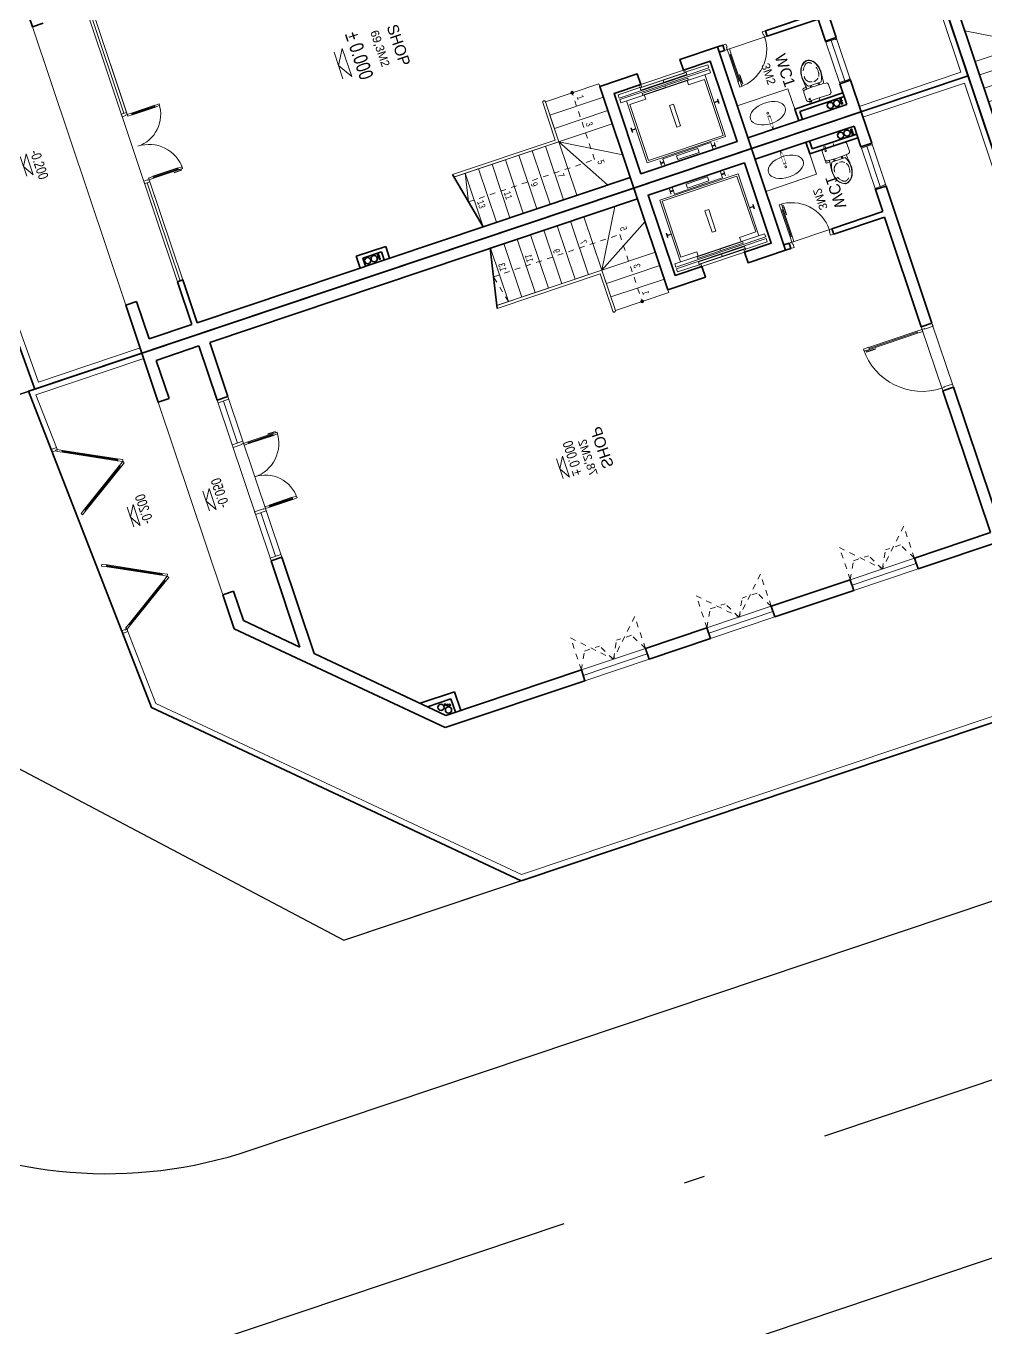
# Model space of a CAD drawing. Header units: metres. Extents: x 551291 to 569219, y 2064429 to 2066248.
# Drawn here: x 552706.33 to 552723.35, y 2065612.42 to 2065635.49 of the extents above; entities that cross this region are included whole.
import ezdxf

# ---------------------------------------------------------------- set-up
doc = ezdxf.new("R2010")
doc.units = ezdxf.units.M
for name, pattern in [('$AUDIT_BAD_LTYPE2', [0]), ('ACAD_ISO10W100', [18.5, 12, -3, 0.5, -3]), ('CENTER', [2, 1.25, -0.25, 0.25, -0.25]), ('DASHDOT2', [0.5, 0.25, -0.125, 0, -0.125]), ('HIDDEN', [0.375, 0.25, -0.125]), ('HIDDEN2', [0.1875, 0.125, -0.0625]), ('xref-thap C (mb tang 32-2)$0$HIDDEN', [0.375, 0.25, -0.125])]:
    doc.linetypes.add(name, pattern=pattern)
doc.layers.get('0').update_dxf_attribs({"linetype": 'CONTINUOUS'})
doc.layers.get('DEFPOINTS').update_dxf_attribs({"linetype": 'CONTINUOUS'})
for name, color, linetype in [('-AREA', 2, 'CONTINUOUS'), ('1-NETMANH', 8, 'CONTINUOUS'), ('APOLIC', 7, 'CONTINUOUS'), ('ChiaLo', 128, 'CENTER'), ('datOlienke', 42, 'CONTINUOUS'), ('LogDg', 7, 'CONTINUOUS'), ('LoLK', 6, 'CONTINUOUS'), ('TEXT25', 2, 'CONTINUOUS'), ('TimDg', 222, 'CONTINUOUS'), ('ViaHeS', 32, 'CONTINUOUS')]:
    doc.layers.add(name, color=color, linetype=linetype)
for name, color, linetype, lineweight in [('-CONCRETE', 1, 'CONTINUOUS', 35), ('-DIM', 9, 'CONTINUOUS', 13), ('-DOOR', 137, 'CONTINUOUS', 9), ('-FURNITURE', 46, 'CONTINUOUS', 9), ('-HATCH', 8, 'CONTINUOUS', 5), ('-HIDE', 3, 'HIDDEN', 13), ('-KH', 143, 'CONTINUOUS', 13), ('-LINE1', 7, 'CONTINUOUS', 18), ('-LINE2', 252, 'CONTINUOUS', 9), ('-TEXT', 7, 'CONTINUOUS', 15), ('-WALL', 4, 'CONTINUOUS', 35), ('text', 7, 'CONTINUOUS', 25)]:
    doc.layers.add(name, color=color, linetype=linetype, lineweight=lineweight)
doc.styles.add('1', font='arial.ttf')
doc.styles.add('SVN_AVO_thuong', font='')
doc.styles.add('T1', font='', dxfattribs={"height": 200})
doc.styles.add('vnavanth', font='', dxfattribs={"width": 0.8})
doc.styles.get('SVN_AVO_thuong').set_extended_font_data('SVN-Avo')
doc.styles.get('T1').set_extended_font_data('VNgeometric Light')
doc.styles.get('vnavanth').set_extended_font_data('.VnAvantH')

# ---------------------------------------------------------------- blocks, each defined once
blk = doc.blocks.new('X-5M-DH-2-CORE$0$A$C75E80C28')
at = {"layer": '-LINE2', "linetype": 'Continuous', "ltscale": 2}
for p, q in [((-731, -149), (731, -149)), ((-731, -1305), (-731, -149)), ((-700, -179), (700, -179)), ((-700, -1225), (-700, -179)), ((-557, -112), (-560, -112)), ((-510, -22), (-510, -51)), ((-507, -22), (-510, -22)), ((-510, -109), (-510, -79)), ((-507, -22), (-507, -51)), ((-507, -109), (-507, -79)), ((-456, -57), (-501, -57)), ((-456, -60), (-501, -60)), ((-456, -70), (-501, -70)), ((-456, -73), (-501, -73)), ((-453, -63), (-453, -67)), ((-450, -63), (-450, -67)), ((450, -63), (450, -67)), ((453, -63), (453, -67)), ((456, -57), (501, -57)), ((456, -60), (501, -60)), ((456, -70), (501, -70)), ((456, -73), (501, -73)), ((457, -112), (460, -112)), ((507, -22), (510, -22)), ((507, -22), (507, -51)), ((507, -109), (507, -79)), ((510, -22), (510, -51)), ((510, -109), (510, -79)), ((700, -1225), (700, -179)), ((731, -1305), (731, -149)), ((840, -1305), (-840, -1305)), ((-840, -1365), (-840, -1305)), ((840, -1365), (-840, -1365)), ((-700, -1225), (-400, -1225)), ((425, -1309), (-425, -1309)), ((-425, -1343), (-425, -1309)), ((425, -1343), (-425, -1343)), ((-400, -1305), (-400, -1225)), ((0, -1309), (0, -1343)), ((700, -1225), (400, -1225)), ((400, -1305), (400, -1225)), ((425, -1343), (425, -1309)), ((840, -1365), (840, -1305)), ((840, -1395), (-840, -1395)), ((-840, -1395), (-840, -1455)), ((-840, -1455), (-435, -1455)), ((-435, -1450), (-435, -1460)), ((-435, -1450), (-400, -1450)), ((-435, -1460), (-425, -1460)), ((-435, -1490), (-435, -1500)), ((-435, -1490), (-425, -1490)), ((-435, -1500), (-400, -1500)), ((-433, -1452), (-433, -1458)), ((-433, -1452), (-402, -1452)), ((-433, -1458), (-425, -1458)), ((-433, -1492), (-433, -1498)), ((-433, -1492), (-425, -1492)), ((-433, -1498), (-402, -1498)), ((430, -1406), (-430, -1406)), ((-430, -1406), (-430, -1446)), ((430, -1446), (-430, -1446)), ((-425, -1458), (-425, -1460)), ((-425, -1490), (-425, -1492)), ((-402, -1452), (-402, -1498)), ((400, -1450), (-400, -1450)), ((-400, -1450), (-400, -1500)), ((0, -1406), (0, -1446)), ((400, -1450), (400, -1500)), ((435, -1450), (400, -1450)), ((435, -1500), (400, -1500)), ((402, -1452), (402, -1498)), ((433, -1452), (402, -1452)), ((433, -1498), (402, -1498)), ((433, -1458), (425, -1458)), ((425, -1458), (425, -1460)), ((435, -1460), (425, -1460)), ((425, -1490), (425, -1492)), ((435, -1490), (425, -1490)), ((433, -1492), (425, -1492)), ((430, -1406), (430, -1446)), ((433, -1452), (433, -1458)), ((433, -1492), (433, -1498)), ((435, -1450), (435, -1460)), ((840, -1455), (435, -1455)), ((435, -1490), (435, -1500)), ((840, -1395), (840, -1455))]:
    blk.add_line(p, q, dxfattribs=at)
for points in [[(-450, 0), (-450, -130), (450, -130), (450, 0)], [(-200, -29), (200, -29), (200, -101), (-200, -101)], [(-36, -584), (36, -584), (36, -984), (-36, -984)]]:
    blk.add_lwpolyline(points, close=True, dxfattribs=at)
for points in [[(-780, -789), (-751, -789, 0.414214), (-750, -788), (-750, -784), (-750, -780, 0.414214), (-751, -779), (-780, -779, -0.256978), (-784, -782), (-798, -782, -0.414214), (-801, -779), (-804, -749, 0.414214), (-807, -746), (-812, -746), (-812, -784), (-812, -821), (-807, -821, 0.414214), (-804, -818), (-801, -789, -0.414214), (-798, -786), (-784, -786, -0.256978), (-780, -789)], [(780, -789), (751, -789, -0.414214), (750, -788), (750, -784), (750, -780, -0.414214), (751, -779), (780, -779, 0.256978), (784, -782), (798, -782, 0.414214), (801, -779), (804, -749, -0.414214), (807, -746), (812, -746), (812, -784), (812, -821), (807, -821, -0.414214), (804, -818), (801, -789, 0.414214), (798, -786), (784, -786, 0.256978), (780, -789)]]:
    blk.add_lwpolyline(points, format="xyb", dxfattribs=at)
for centre, radius, start, end in [((-501, -51), 9.4, 180, 270), ((-501, -79), 9.4, 90, 180), ((-501, -51), 6.2, 180, 270), ((-501, -79), 6.2, 90, 180), ((-456, -63), 6.2, 0, 90), ((-456, -63), 3, 0, 90), ((-456, -67), 6.2, 270, 0), ((-456, -67), 3, 270, 0), ((456, -63), 6.2, 90, 180), ((456, -67), 6.2, 180, 270), ((456, -63), 3, 90, 180), ((456, -67), 3, 180, 270), ((501, -51), 6.2, 270, 0), ((501, -51), 9.4, 270, 0), ((501, -79), 9.4, 0, 90), ((501, -79), 6.2, 0, 90)]:
    blk.add_arc(centre, radius, start, end, dxfattribs=at)
blk = doc.blocks.new('A$C3F71457E')
at = {"layer": '-CONCRETE'}
blk.add_lwpolyline([(0, -100), (0, 400), (-1500, 400), (-1500, -1400), (0, -1400), (0, -900), (200, -900), (200, -1600), (-1700, -1600), (-1700, 600), (200, 600), (200, -100), (0, -100)], dxfattribs=at)
at = {"layer": '-LINE1'}
blk.add_line((0, -900), (0, -100), dxfattribs=at)
at = {"color": 2, "rotation": 90}
blk.add_blockref('X-5M-DH-2-CORE$0$A$C75E80C28', (-1500, -500), dxfattribs=at)
blk = doc.blocks.new('A$C18091ED7')
for p, q in [((0, -42), (0, 0)), ((146, -27), (179, -27)), ((146, -27), (146, -30)), ((146, -30), (166, -30)), ((153, -37), (146, -30)), ((152, 0), (152, -27)), ((152, 0), (179, 0)), ((153, -37), (166, -37)), ((153, -40), (153, -37)), ((153, -40), (178, -40)), ((153, -40), (178, -40)), ((153, -40), (153, -42)), ((185, -30), (166, -30)), ((178, -37), (166, -37)), ((185, -30), (178, -37)), ((178, -37), (178, -40)), ((178, -40), (178, -42)), ((179, 0), (179, -27)), ((179, -27), (185, -27)), ((185, -27), (185, -30)), ((-83, -267), (-83, -300)), ((-83, -278), (-83, -288)), ((-61, -290), (-83, -290)), ((-63, -265), (-81, -265)), ((-61, -267), (-61, -300)), ((61, -267), (61, -300)), ((61, -290), (83, -290)), ((63, -265), (81, -265)), ((83, -267), (83, -300)), ((83, -278), (83, -288)), ((165, -262), (165, -290)), ((168, -260), (228, -260)), ((168, -292), (207, -292)), ((231, -274), (231, -262))]:
    blk.add_line(p, q)
for points in [[(230, -219, -0.137407), (225, -235), (222, -241, -0.236081), (198, -255, -0.051961), (-198, -255, -0.236081), (-222, -241), (-225, -235, -0.137407), (-230, -219), (-230, -72, -0.198912), (-226, -63), (-209, -46, -0.198912), (-200, -42), (0, -42), (200, -42, -0.198912), (209, -46), (226, -63, -0.198912), (230, -72)], [(144, -619, -0.212405), (26, -734, -0.027685), (-1, -739, -0.022279), (-26, -734, -0.212405), (-144, -619, -0.142796), (-167, -428, -0.093005), (-128, -309, -0.256439), (-111, -300), (0, -300), (111, -300, -0.256439), (128, -309, -0.093005), (167, -428, -0.142796)]]:
    blk.add_lwpolyline(points, format="xyb", close=True)
at = {"linetype": 'xref-thap C (mb tang 32-2)$0$HIDDEN', "ltscale": 100}
blk.add_lwpolyline([(61, -669, -0.199031), (0, -699, -0.199031), (-61, -669, -0.218924), (-132, -478, -0.153791), (-112, -404, -0.236701), (0, -348, -0.236701), (112, -404, -0.153791), (132, -478, -0.218924)], format="xyb", close=True, dxfattribs=at)
blk.add_circle((166, -78), 13.9)
for centre, radius, start, end in [((-81, -267), 1.98, 90, 180), ((-63, -267), 1.98, 0, 90), ((63, -267), 1.98, 90, 180), ((81, -267), 1.98, 0, 90), ((168, -262), 2.47, 90, 180), ((168, -290), 2.47, 180, 270), ((207, -277), 15.5, 270, 306.4659), ((168, -225), 80.1, 306.4659, 320.3123), ((228, -274), 2.47, 320.3123, 0)]:
    blk.add_arc(centre, radius, start, end)
for points in [[(-156, -259), (-157, -267), (-164, -328), (-169, -385), (-184, -528), (-136, -679), (-50, -735), (-20, -741), (0, -744)], [(156, -259), (157, -267), (164, -328), (169, -385), (184, -528), (136, -679), (50, -735), (20, -741), (0, -744)]]:
    blk.add_open_spline(points, degree=3, knots=[130.613938, 130.613938, 130.613938, 130.613938, 152.852109, 311.129351, 417.703951, 561.383393, 697.692632, 710.812262, 710.812262, 710.812262, 710.812262])
blk = doc.blocks.new('*U1202')
at = {"linetype": '$AUDIT_BAD_LTYPE2'}
for p, q in [((70, 100), (70, 600)), ((90, 600), (90, 100))]:
    blk.add_line(p, q, dxfattribs=at)
for points in [[(50, 600), (90, 600), (90, 700), (50, 700), (50, 600)], [(50, 603), (50, 100)], [(50, 100), (90, 100), (90, 0), (50, 0), (50, 100)]]:
    blk.add_lwpolyline(points)
for points in [[(118, 495), (118, 664), (90, 664), (90, 636), (113, 636), (113, 495)], [(0, 0), (50, 0), (50, -40), (60, -40), (60, -100), (0, -100)], [(800, 0), (750, 0), (750, -40), (740, -40), (740, -100), (800, -100)]]:
    blk.add_lwpolyline(points, close=True)
at = {"linetype": '$AUDIT_BAD_LTYPE2', "ltscale": 0.3}
blk.add_arc((50, 0), 700, 0, 90, dxfattribs=at)
blk = doc.blocks.new('*U1100')
for points in [[(22, 564), (22, 734), (50, 734), (50, 706), (27, 706), (27, 564)], [(0, 0), (50, 0), (50, -40), (60, -40), (60, -123), (0, -123)], [(1599, 0), (1549, 0), (1549, -40), (1539, -40), (1539, -123), (1599, -123)]]:
    blk.add_lwpolyline(points, close=True)
for points in [[(50, 670), (90, 670), (90, 770), (50, 770), (50, 670)], [(50, 673), (50, 100)], [(1549, 629), (1509, 629), (1509, 729), (1549, 729), (1549, 629)], [(1549, 632), (1549, 100)], [(50, 100), (90, 100), (90, 0), (50, 0), (50, 100)], [(1549, 100), (1509, 100), (1509, 0), (1549, 0), (1549, 100)]]:
    blk.add_lwpolyline(points)
at = {"ltscale": 0.3}
for points in [[(820, 0, 0.414214), (50, 770, 0.414214)], [(820, 0, -0.414214), (1549, 729, -0.414214)]]:
    blk.add_lwpolyline(points, format="xyb", dxfattribs=at)
at = {"layer": 'APOLIC', "linetype": '$AUDIT_BAD_LTYPE2'}
for p, q in [((70, 100), (70, 670)), ((90, 670), (90, 100)), ((1509, 629), (1509, 100)), ((1529, 100), (1529, 629))]:
    blk.add_line(p, q, dxfattribs=at)
blk = doc.blocks.new('*U1106')
at = {"ltscale": 10}
for p, q in [((0, 1600), (0, 0)), ((200, 1555), (200, 45)), ((400, 1555), (400, 0)), ((400, 0), (0, 0))]:
    blk.add_line(p, q, dxfattribs=at)
for points in [[(400, 1600), (400, 1555), (50, 1555), (50, 1540), (0, 1540), (0, 1600)], [(400, 0), (400, 45), (50, 45), (50, 60), (0, 60), (0, 0)]]:
    blk.add_lwpolyline(points, close=True, dxfattribs=at)
blk = doc.blocks.new('Sink_Cicle')
blk.add_lwpolyline([(17, -50), (-17, -50), (-18, -252), (17, -252)], close=True)
blk.add_circle((0, -300), 17.5)
at = {"layer": 'DEFPOINTS'}
blk.add_line((0, -100), (0, 0), dxfattribs=at)
blk.add_wipeout([(17, -50), (-17, -50), (-18, -252), (17, -252)])
at = {"layer": '-FURNITURE', "linetype": 'Continuous'}
blk.add_ellipse((0, -300), major_axis=(-325, 0), ratio=0.584615, dxfattribs=at)
blk.add_line((-18, -237), (17, -237))
blk = doc.blocks.new('MAU M10SH')
at = {"layer": '-HATCH'}
h = blk.add_hatch(color=252, dxfattribs=at)
h.dxf.hatch_style = 1
edge = h.paths.add_edge_path()
edge.add_arc((4850, 7600), 24.6, 0, 360)
at = {"layer": '-CONCRETE'}
for centre, radius in [((6471, 12078, 0), 13), ((6520, 11987, 0), 55), ((6509, 12078, 0), 13), ((6551, 12078, 0), 13), ((6520, 11867, 0), 55), ((6471, 3428, 0), 13), ((6520, 3337, 0), 55), ((6520, 3217, 0), 55), ((6509, 3428, 0), 13), ((6551, 3428, 0), 13)]:
    blk.add_circle(centre, radius, dxfattribs=at)
at = {"layer": '-DOOR'}
for p, q in [((3967, 0), (5800, 0)), ((800, 0), (2667, 0)), ((2667, -50), (800, -50)), ((3967, -50), (5800, -50))]:
    blk.add_line(p, q, dxfattribs=at)
blk.add_lwpolyline([(2740, 0), (800, 0), (800, -100), (5800, -100), (5800, 0), (3893, 0)], dxfattribs=at)
at = {"layer": '-FURNITURE'}
blk.add_lwpolyline([(6000, 10300), (6600, 10300), (6600, 11250), (6000, 11250)], close=True, dxfattribs=at)
at = {"layer": '-HATCH'}
blk.add_line((5800, -100), (800, -100), dxfattribs=at)
at = {"layer": '-KH'}
for p, q in [((3322, 3827), (2825, 3827)), ((3322, 3827), (2825, 3827)), ((2808, -2039), (3176, -2039))]:
    blk.add_line(p, q, dxfattribs=at)
at = {"layer": '-KH', "linetype": 'HIDDEN2', "ltscale": 5}
blk.add_lwpolyline([(6100, 5241), (6100, 7600), (4875, 7600)], dxfattribs=at)
at = {"layer": '-KH'}
blk.add_lwpolyline([(5600, 5350), (6100, 5241)], dxfattribs=at)
for points in [[(2810, 3986), (3337, 3986), (3073, 3827)], [(2810, 3986), (3337, 3986), (3073, 3827)], [(3187, -1921), (2797, -1921), (2992, -2039)]]:
    blk.add_lwpolyline(points, close=True, dxfattribs=at)
blk.add_circle((4850, 7600), 24.6, dxfattribs=at)
for points in [[(3073, 3827), (3073, 3986), (2810, 3986), (3073, 3827)], [(3073, 3827), (3073, 3986), (2810, 3986), (3073, 3827)], [(2992, -2039), (2992, -1921), (3187, -1921), (2992, -2039)]]:
    blk.add_solid(points, dxfattribs=at)
at = {"layer": '-LINE1'}
for p, q in [((4850, 7100), (4850, 8100)), ((4850, 8100), (4900, 8100)), ((5100, 8100), (5100, 7100)), ((5350, 8100), (5350, 7100)), ((5600, 8100), (5600, 5147)), ((5600, 7100), (6177, 8100)), ((5600, 7100), (6600, 7677)), ((5600, 7100), (4850, 7100)), ((5550, 7050), (4850, 7050)), ((5100, 7100), (6600, 7100)), ((5550, 5126), (5550, 7050)), ((5600, 5136), (5600, 7100)), ((5600, 6850), (6600, 6850)), ((5600, 6600), (6600, 6600)), ((5600, 6350), (6600, 6350)), ((5600, 6100), (6600, 6100)), ((5600, 5850), (6600, 5850)), ((5600, 5600), (6600, 5600)), ((5600, 5350), (6600, 5350))]:
    blk.add_line(p, q, dxfattribs=at)
for points in [[(6700, 12350), (6700, 14250), (-2100, 14250), (-2100, -3208), (2098, -3110)], [(4498, -3054), (6700, -3002), (6700, -1100)]]:
    blk.add_lwpolyline(points, dxfattribs=at)
blk.add_arc((4850, 7075), 25, 90, 270, dxfattribs=at)
at = {"layer": '-LINE2'}
for p, q in [((5000, 10400), (5000, 11200)), ((700, -1100), (5900, -1100))]:
    blk.add_line(p, q, dxfattribs=at)
at = {"layer": '-WALL'}
for p, q in [((3050, 12350), (5411, 12350)), ((5411, 12150), (5411, 12350)), ((6211, 12350), (6800, 12350)), ((6211, 12150), (6211, 12350)), ((6800, 12350), (6800, -1096)), ((4900, 11200), (4900, 12150)), ((5000, 12150), (5411, 12150)), ((5000, 11200), (5000, 12150)), ((6211, 12150), (6600, 12150)), ((6380, 11250), (6380, 12150)), ((6450, 11320), (6450, 12150)), ((6600, 12150), (6600, 10300)), ((6450, 11320), (6600, 11320)), ((5000, 11200), (4900, 11200)), ((6380, 11250), (6600, 11250)), ((4900, 10300), (4900, 10400)), ((5000, 10400), (4900, 10400)), ((5000, 10300), (5000, 10400)), ((6600, 8100), (6600, 0)), ((6380, 3050), (6380, 3600)), ((6380, 3600), (6600, 3600)), ((6450, 3150), (6450, 3500)), ((6380, 3050), (6600, 3050)), ((6450, 3150), (6600, 3150)), ((6600, 0), (5800, 0)), ((5800, 0), (5800, -100)), ((6600, -100), (5800, -100)), ((6600, -100), (6600, -896)), ((700, -900), (700, -1100)), ((6600, -900), (5900, -900)), ((5900, -900), (5900, -1100)), ((700, -1100), (-200, -1100)), ((6800, -1100), (5900, -1100))]:
    blk.add_line(p, q, dxfattribs=at)
blk.add_lwpolyline([(6800, -3100), (6800, 14350), (-2200, 14350), (-2200, -3310)], close=True, dxfattribs=at)
for points in [[(5550, 5126), (6600, 5346)], [(6450, 3500), (6600, 3500)]]:
    blk.add_lwpolyline(points, dxfattribs=at)
at = {"layer": '-DOOR', "xscale": 0.5000000000000001, "yscale": 0.5000000000000001, "zscale": 0.5000000000000001, "rotation": 270}
blk.add_blockref('*U1106', (5411, 12350), dxfattribs=at)
at = {"layer": '-DOOR', "xscale": -1, "rotation": 269.9999999899506}
blk.add_blockref('*U1202', (5000, 10400), dxfattribs=at)
at = {"layer": '-DOOR', "xscale": -0.8130081300813009, "yscale": 0.8130081300813009, "zscale": 0.8130081300813009}
blk.add_blockref('*U1100', (3967, 0), dxfattribs=at)
at = {"layer": '-FURNITURE', "rotation": 270}
blk.add_blockref('A$C18091ED7', (6374, 11724), dxfattribs=at)
at = {"layer": '-WALL', "rotation": 180}
blk.add_blockref('A$C3F71457E', (5100, 8700), dxfattribs=at)
at = {"layer": '-TEXT', "style": '1', "width": 0.75}
for s, height, p in [('%%P 0.000', 250, (2588, 4109)), ('-0.200', 180, (2783, -1851))]:
    blk.add_text(s, height=height, dxfattribs=at).set_placement(p)
at = {"layer": 'DEFPOINTS', "style": 'T1', "width": 0.7}
for s, p in [('1', (4939, 7652)), ('3', (5439, 7652)), ('5', (6142, 7636)), ('7', (6142, 6886)), ('9', (6142, 6386)), ('11', (6142, 5886)), ('13', (6142, 5386))]:
    blk.add_text(s, height=120, rotation=360, dxfattribs=at).set_placement(p)
at = {"layer": 'TEXT25'}
for s, height, style, p in [('WC1', 200, 'SVN_AVO_thuong', (5378, 11206)), ('3M2', 150, 'T1', (5449, 10933)), ('SHOP', 200, 'SVN_AVO_thuong', (2693, 4852)), ('69,3M2', 150, 'T1', (2689, 4546))]:
    blk.add_text(s, height=height, rotation=360, dxfattribs=dict(at, style=style)).set_placement(p)
at = {"layer": '-FURNITURE', "xscale": -1, "rotation": 269.9963422654919}
blk.add_blockref('Sink_Cicle', (6600, 10775), dxfattribs=at)
blk = doc.blocks.new('CONG2')
at = {"layer": '-LINE1', "lineweight": 18}
blk.add_line((257137, -126793), (257137, -126693), dxfattribs=at)
at = {"ltscale": 100}
for p, q in [((255907, -126606), (256397, -125757)), ((256427, -125775), (255937, -126623)), ((256527, -125775), (257017, -126623)), ((257047, -126606), (256557, -125757))]:
    blk.add_line(p, q, dxfattribs=at)
for points in [[(256477, -125688), (256427, -125775), (256416, -125768), (256421, -125760), (256412, -125755), (256407, -125763), (256397, -125757), (256447, -125671)], [(256477, -125688), (256527, -125775), (256538, -125768), (256533, -125760), (256541, -125755), (256546, -125763), (256557, -125757), (256507, -125671)], [(255917, -126612), (255912, -126621), (255921, -126626), (255926, -126617), (255937, -126623), (255887, -126710), (255857, -126693), (255907, -126606)], [(257036, -126612), (257041, -126621), (257033, -126626), (257028, -126617), (257017, -126623), (257067, -126710), (257097, -126693), (257047, -126606)], [(257087, -126728), (257097, -126728), (257097, -126693), (257137, -126693), (257137, -126793), (257087, -126793)]]:
    blk.add_lwpolyline(points, close=True, dxfattribs=at)
at = {"color": 8, "ltscale": 100}
for points in [[(256412, -125755), (256421, -125760), (255921, -126626), (255912, -126621)], [(256541, -125755), (256533, -125760), (257033, -126626), (257041, -126621)]]:
    blk.add_lwpolyline(points, close=True, dxfattribs=at)
blk = doc.blocks.new('*U1109')
for points in [[(22, 564), (22, 734), (50, 734), (50, 706), (27, 706), (27, 564)], [(0, 0), (50, 0), (50, -40), (60, -40), (60, -246), (0, -246)], [(1599, 0), (1549, 0), (1549, -40), (1539, -40), (1539, -246), (1599, -246)]]:
    blk.add_lwpolyline(points, close=True)
for points in [[(50, 670), (90, 670), (90, 770), (50, 770), (50, 670)], [(50, 673), (50, 100)], [(1549, 629), (1509, 629), (1509, 729), (1549, 729), (1549, 629)], [(1549, 632), (1549, 100)], [(50, 100), (90, 100), (90, 0), (50, 0), (50, 100)], [(1549, 100), (1509, 100), (1509, 0), (1549, 0), (1549, 100)]]:
    blk.add_lwpolyline(points)
at = {"ltscale": 0.3}
for points in [[(820, 0, 0.414214), (50, 770, 0.414214)], [(820, 0, -0.414214), (1549, 729, -0.414214)]]:
    blk.add_lwpolyline(points, format="xyb", dxfattribs=at)
at = {"layer": 'APOLIC', "linetype": '$AUDIT_BAD_LTYPE2'}
for p, q in [((70, 100), (70, 670)), ((90, 670), (90, 100)), ((1509, 629), (1509, 100)), ((1529, 100), (1529, 629))]:
    blk.add_line(p, q, dxfattribs=at)
blk = doc.blocks.new('*U1117')
at = {"linetype": '$AUDIT_BAD_LTYPE2'}
for p, q in [((70, 100), (70, 1000)), ((90, 1000), (90, 100))]:
    blk.add_line(p, q, dxfattribs=at)
for points in [[(50, 1000), (90, 1000), (90, 1100), (50, 1100), (50, 1000)], [(50, 1003), (50, 100)], [(50, 100), (90, 100), (90, 0), (50, 0), (50, 100)]]:
    blk.add_lwpolyline(points)
for points in [[(118, 895), (118, 1064), (90, 1064), (90, 1036), (113, 1036), (113, 895)], [(0, 0), (50, 0), (50, -40), (60, -40), (60, -200), (0, -200)], [(1200, 0), (1150, 0), (1150, -40), (1140, -40), (1140, -200), (1200, -200)]]:
    blk.add_lwpolyline(points, close=True)
at = {"linetype": '$AUDIT_BAD_LTYPE2', "ltscale": 0.3}
blk.add_arc((50, 0), 1100, 0, 90, dxfattribs=at)
blk = doc.blocks.new('D12')
at = {"layer": '-DOOR'}
for p, q in [((0, 200), (1200, 200)), ((0, 100), (1200, 100)), ((0, 0), (1200, 0))]:
    blk.add_line(p, q, dxfattribs=at)
at = {"layer": '-LINE2', "linetype": 'HIDDEN2', "ltscale": 10}
for p, q in [((0, 200), (0, 800)), ((0, 800), (600, 200)), ((1200, 800), (600, 200)), ((1200, 200), (1200, 800)), ((0, 200), (160, 500)), ((160, 500), (439, 500)), ((600, 200), (439, 500)), ((600, 200), (761, 500)), ((1040, 500), (761, 500)), ((1200, 200), (1040, 500))]:
    blk.add_line(p, q, dxfattribs=at)
blk = doc.blocks.new('MAU M9SH')
at = {"layer": '-HATCH'}
h = blk.add_hatch(color=252, dxfattribs=at)
h.dxf.hatch_style = 1
edge = h.paths.add_edge_path()
edge.add_arc((6050, -4750), 24.6, 0, 360)
at = {"layer": '-CONCRETE'}
for centre, radius in [((7671, -265, 0), 13), ((7720, -356, 0), 55), ((7720, -477, 0), 55), ((7709, -265, 0), 13), ((7751, -265, 0), 13), ((277, -10308, 0), 55), ((365, -10419), 55), ((354, -10258, 0), 13), ((369, -10300, 0), 13), ((388, -10338, 0), 13)]:
    blk.add_circle(centre, radius, dxfattribs=at)
at = {"layer": '-DOOR'}
for p, q in [((3787, -12250), (6787, -12250)), ((3787, -12450), (6787, -12450)), ((3837, -12350), (4653, -12350)), ((5953, -12350), (6737, -12350))]:
    blk.add_line(p, q, dxfattribs=at)
for points in [[(3837, -12450), (3787, -12450), (3787, -12250), (3837, -12250)], [(6737, -12450), (6787, -12450), (6787, -12250), (6737, -12250)]]:
    blk.add_lwpolyline(points, close=True, dxfattribs=at)
at = {"layer": '-FURNITURE'}
blk.add_lwpolyline([(7200, -2050), (7800, -2050), (7800, -1100), (7200, -1100)], close=True, dxfattribs=at)
at = {"layer": '-HATCH'}
blk.add_line((3487, -13450), (7087, -13450), dxfattribs=at)
blk.add_lwpolyline([(2850, 0), (4050, 0), (4050, -200), (2850, -200)], close=True, dxfattribs=at)
at = {"layer": '-KH'}
for p, q in [((3519, -7079), (3887, -7079)), ((4970, -13203), (5338, -13203)), ((5128, -14568), (5496, -14568))]:
    blk.add_line(p, q, dxfattribs=at)
at = {"layer": '-KH', "linetype": 'HIDDEN2', "ltscale": 5}
for points in [[(7300, -7109), (7300, -4750), (6075, -4750)], [(6800, -7000), (7300, -7109)]]:
    blk.add_lwpolyline(points, dxfattribs=at)
at = {"layer": '-KH'}
for points in [[(3898, -6962), (3508, -6962), (3703, -7079)], [(5349, -13085), (4959, -13085), (5154, -13203)], [(5507, -14451), (5117, -14451), (5312, -14568)]]:
    blk.add_lwpolyline(points, close=True, dxfattribs=at)
blk.add_circle((6050, -4750), 24.6, dxfattribs=at)
for points in [[(3703, -7079), (3703, -6962), (3898, -6962), (3703, -7079)], [(5154, -13203), (5154, -13085), (5349, -13085), (5154, -13203)], [(5312, -14568), (5312, -14451), (5507, -14451), (5312, -14568)]]:
    blk.add_solid(points, dxfattribs=at)
at = {"layer": '-LINE1'}
for p, q in [((6050, -5250), (6050, -4250)), ((6050, -4250), (6100, -4250)), ((6300, -4250), (6300, -5250)), ((6550, -4250), (6550, -5250)), ((6800, -4250), (6800, -7203)), ((6800, -5250), (7377, -4250)), ((6800, -5250), (7800, -4673)), ((6800, -5250), (6050, -5250)), ((6750, -5300), (6050, -5300)), ((6300, -5250), (7800, -5250)), ((6750, -7224), (6750, -5300)), ((6800, -7214), (6800, -5250)), ((6800, -5500), (7800, -5500)), ((6800, -5750), (7800, -5750)), ((6800, -6000), (7800, -6000)), ((6800, -6250), (7800, -6250)), ((6800, -6500), (7800, -6500)), ((6800, -6750), (7800, -6750)), ((6800, -7000), (7800, -7000))]:
    blk.add_line(p, q, dxfattribs=at)
at = {"layer": '-LINE1', "linetype": 'Continuous', "ltscale": 10}
blk.add_line((6901, -15419), (6896, -15519), dxfattribs=at)
for points in [[(7900, 0), (7900, 1900), (-2900, 1900), (-2900, 1700)], [(-2900, 500), (-2900, -10011), (2039, -15189), (3405, -15254), (3400, -15354)], [(6901, -15419), (7900, -15466), (7900, -13450)]]:
    blk.add_lwpolyline(points, dxfattribs=at)
at = {"layer": '-LINE1'}
blk.add_arc((6050, -5275), 25, 90, 270, dxfattribs=at)
at = {"layer": '-LINE2'}
blk.add_line((6200, -1950), (6200, -1150), dxfattribs=at)
at = {"layer": '-WALL'}
for p, q in [((0, 0), (2850, 0)), ((0, -1620), (0, 0)), ((2850, -200), (2850, 0)), ((4050, 0), (6611, 0)), ((6611, -200), (6611, 0)), ((7411, 0), (8000, 0)), ((7411, -200), (7411, 0)), ((8000, 0), (8000, -13450)), ((200, -200), (2850, -200)), ((200, -1620), (200, -200)), ((2850, -200), (2850, 0)), ((4050, -200), (4050, 0)), ((4050, -200), (4050, 0)), ((4050, -200), (6100, -200)), ((6100, -1150), (6100, -200)), ((6200, -200), (6611, -200)), ((6200, -1150), (6200, -200)), ((7411, -200), (7800, -200)), ((7580, -1100), (7580, -200)), ((7650, -1030), (7650, -200)), ((7800, -200), (7800, -2050)), ((6200, -1150), (6100, -1150)), ((7580, -1100), (7800, -1100)), ((7650, -1030), (7800, -1030)), ((0, -1620), (200, -1620)), ((6100, -2050), (6100, -1950)), ((6200, -1950), (6100, -1950)), ((6200, -2050), (6200, -1950)), ((0, -4300), (0, -2820)), ((0, -2820), (200, -2820)), ((200, -4300), (200, -2820)), ((0, -4300), (200, -4300)), ((7800, -4250), (7800, -12250)), ((0, -6650), (0, -5500)), ((0, -5500), (200, -5500)), ((200, -6650), (200, -5500)), ((0, -6650), (200, -6650)), ((0, -10461), (0, -7850)), ((0, -7850), (200, -7850)), ((200, -10381), (200, -7850)), ((550, -10105), (200, -10105)), ((550, -10748), (550, -10105)), ((450, -10205), (200, -10205)), ((200, -10381), (1982, -12250)), ((450, -10643), (450, -10205)), ((0, -10461), (2851, -13450)), ((3787, -12250), (1982, -12250)), ((3787, -12450), (2173, -12450)), ((2173, -12450), (2936, -13250)), ((3787, -12450), (3787, -12250)), ((7800, -12250), (6787, -12250)), ((6787, -12450), (6787, -12250)), ((7800, -12450), (6787, -12450)), ((7800, -12450), (7800, -13250)), ((3487, -13250), (2936, -13250)), ((3487, -13250), (3487, -13450)), ((7800, -13250), (7087, -13250)), ((7087, -13250), (7087, -13450)), ((3487, -13450), (2851, -13450)), ((8000, -13450), (7087, -13450))]:
    blk.add_line(p, q, dxfattribs=at)
blk.add_lwpolyline([(-3000, 2000), (-3000, -10051), (1994, -15287), (8000, -15571), (8000, 2000)], close=True, dxfattribs=at)
blk.add_lwpolyline([(6750, -7224), (7800, -7004)], dxfattribs=at)
at = {"layer": '-DOOR', "xscale": 0.5000000000000001, "yscale": 0.5000000000000001, "zscale": 0.5000000000000001, "rotation": 270}
blk.add_blockref('*U1106', (6611, 0), dxfattribs=at)
at = {"layer": '-DOOR'}
for name, p, rotation in [('*U1117', (4050, -200), 180), ('CONG2', (-243987, 123238), 357.3018178901129)]:
    blk.add_blockref(name, p, dxfattribs=dict(at, rotation=rotation))
at = {"layer": '-DOOR', "xscale": -1}
for name, p, rotation in [('*U1202', (6200, -1950), 269.9999999899506), ('CONG2', (266244, 99142), 357.2904536216293)]:
    blk.add_blockref(name, p, dxfattribs=dict(at, rotation=rotation))
at = {"layer": '-DOOR', "xscale": -0.8130081300813009, "yscale": 0.8130081300813009, "zscale": 0.8130081300813009}
blk.add_blockref('*U1109', (5953, -12250), dxfattribs=at)
at = {"layer": '-FURNITURE', "rotation": 270}
blk.add_blockref('A$C18091ED7', (7622, -650), dxfattribs=at)
at = {"layer": '-WALL', "rotation": 180}
blk.add_blockref('A$C3F71457E', (6300, -3650), dxfattribs=at)
at = {"rotation": 270}
for p in [(0, -1620), (0, -4300), (0, -6650)]:
    blk.add_blockref('D12', p, dxfattribs=at)
at = {"layer": '-TEXT', "style": 'T1', "width": 0.7}
for s, p in [('1', (6139, -4698)), ('3', (6639, -4698)), ('5', (7342, -4714)), ('7', (7342, -5464)), ('9', (7342, -5964)), ('11', (7342, -6464)), ('13', (7342, -6964))]:
    blk.add_text(s, height=120, rotation=360, dxfattribs=at).set_placement(p)
at = {"layer": '-TEXT', "style": '1', "width": 0.75}
for s, p in [('%%P 0.000', (3494, -6891)), ('-0.050', (4945, -13015)), ('-0.200', (5103, -14381))]:
    blk.add_text(s, height=180, dxfattribs=at).set_placement(p)
at = {"layer": 'TEXT25'}
for s, height, rotation, style, p in [('WC1', 200, 360, 'SVN_AVO_thuong', (6495, -978)), ('3M2', 150, 360, 'T1', (6567, -1252)), ('SHOP', 200, 0, 'SVN_AVO_thuong', (3444, -6350)), ('78,2M2', 150, 360, 'T1', (3397, -6618))]:
    blk.add_text(s, height=height, rotation=rotation, dxfattribs=dict(at, style=style)).set_placement(p)
at = {"layer": '-FURNITURE', "xscale": -1, "rotation": 269.9963422654919}
blk.add_blockref('Sink_Cicle', (7800, -1575), dxfattribs=at)
blk = doc.blocks.new('lavabo4')
for p, q in [((241, 0), (-241, 0)), ((-327, -86), (-327, -330)), ((-200, -138), (-200, -305)), ((141, -80), (-141, -80)), ((-74, -39), (-79, -39)), ((-74, -44), (-79, -44)), ((-67, -33), (-67, -28)), ((-67, -50), (-67, -55)), ((-63, -33), (-63, -28)), ((-63, -50), (-63, -55)), ((-57, -39), (-52, -39)), ((-57, -44), (-52, -44)), ((-9, -57), (-9, -123)), ((9, -123), (9, -57)), ((57, -39), (52, -39)), ((57, -44), (52, -44)), ((63, -33), (63, -28)), ((63, -50), (63, -55)), ((68, -33), (68, -28)), ((68, -50), (68, -55)), ((74, -39), (79, -39)), ((74, -44), (79, -44)), ((200, -305), (200, -138)), ((327, -330), (327, -86)), ((-241, -416), (241, -416)), ((-141, -363), (141, -363))]:
    blk.add_line(p, q)
for centre, radius in [((-65, -42), 24.8), ((-83, -42), 5.03), ((-65, -42), 9), ((-65, -24), 5.03), ((-65, -60), 5.03), ((-47, -42), 5.03), ((0, -159), 22.8), ((0, -159), 14.1), ((0, -42), 9), ((65, -42), 24.8), ((47, -42), 5.03), ((65, -42), 9), ((65, -24), 5.03), ((65, -60), 5.03), ((83, -42), 5.03)]:
    blk.add_circle(centre, radius)
for centre, radius, start, end in [((-241, -86), 86.1, 90, 180), ((-141, -138), 58.8, 90, 180), ((-65, -42), 18, 105.2407, 164.2093), ((-65, -42), 18, 196.2342, 253.9047), ((-65, -42), 18, 16.4413, 74.0789), ((-65, -42), 18, 286.12, 344.0884), ((0, -42), 27, 289.6514, 250.3603), ((0, -42), 18, 300.3431, 239.7554), ((0, -123), 9, 180, 0), ((65, -42), 18, 106.12, 164.0884), ((65, -42), 18, 196.4413, 254.0789), ((65, -42), 18, 16.2342, 73.9047), ((65, -42), 18, 285.2407, 344.2093), ((141, -138), 58.8, 0, 90), ((241, -86), 86.1, 0, 90), ((-241, -330), 86.1, 180, 270), ((-141, -305), 58.8, 180, 270), ((141, -305), 58.8, 270, 0), ((241, -330), 86.1, 270, 0)]:
    blk.add_arc(centre, radius, start, end)
blk = doc.blocks.new('A$Cf949713d')
at = {"layer": '-LINE1'}
for p, q in [((1754, 3250), (4, 3250)), ((1004, 2250), (427, 3250)), ((1004, 3250), (1004, 2250)), ((1254, 2250), (1254, 3250)), ((1254, 3250), (1254, 2250)), ((1504, 2250), (1504, 3250)), ((1504, 3250), (1504, 2250)), ((1754, 2250), (1754, 3250)), ((1754, 3250), (1754, 2200)), ((1004, 2250), (4, 2827)), ((1004, 780), (1004, 2250)), ((1004, 2250), (1754, 2250)), ((1054, 2200), (1054, 759)), ((1054, 2200), (1754, 2200))]:
    blk.add_line(p, q, dxfattribs=at)
at = {"layer": '-LINE1', "lineweight": 18}
for p, q in [((4, 3250), (4, 1250)), ((1004, 2250), (4, 2250)), ((1004, 2000), (4, 2000)), ((1004, 1750), (4, 1750)), ((1004, 1500), (4, 1500)), ((1004, 1250), (4, 1250)), ((1004, 1000), (439, 1000))]:
    blk.add_line(p, q, dxfattribs=at)
at = {"layer": '-WALL'}
for p, q in [((426, 1032), (0, 1235)), ((505, 1160), (503, 839)), ((570, 962), (505, 1160)), ((503, 839), (426, 1032)), ((1054, 759), (570, 962))]:
    blk.add_line(p, q, dxfattribs=at)
at = {"layer": '1-NETMANH', "linetype": 'DASHDOT2'}
for p, q in [((4, 1233), (4, 0)), ((439, 1000), (4, 1000)), ((1004, 750), (4, 750)), ((1004, 0), (1004, 780)), ((1054, 0), (1054, 759)), ((1004, 500), (4, 500)), ((1004, 250), (4, 250)), ((1054, 0), (4, 0))]:
    blk.add_line(p, q, dxfattribs=at)
blk.add_lwpolyline([(1331, 2750), (496, 2750), (502, 1250), (502, 1250), (1004, 1500), (1004, 1500)], dxfattribs=at)
at = {"layer": '-TEXT', "color": 2, "style": 'vnavanth'}
for s, p in [('2', (1351, 2698)), ('1', (1600, 2698))]:
    blk.add_text(s, height=100, dxfattribs=at).set_placement(p)
blk = doc.blocks.new('*U1193')
at = {"color": 8, "ltscale": 100}
for p, q in [((50, 100), (4580, 100)), ((50, 0), (4580, 0))]:
    blk.add_line(p, q, dxfattribs=at)
at = {"ltscale": 100}
for p, q in [((105, 45), (1148, 45)), ((1148, 10), (105, 10)), ((1218, 90), (2245, 90)), ((2245, 55), (1218, 55)), ((3413, 90), (2385, 90)), ((2385, 55), (3413, 55)), ((4525, 45), (3483, 45)), ((3483, 10), (4525, 10))]:
    blk.add_line(p, q, dxfattribs=at)
for points in [[(50, 100), (0, 100), (0, 0), (50, 0), (50, 10), (35, 10), (35, 45), (50, 45)], [(4630, 0), (4580, 0), (4580, 10), (4595, 10), (4595, 45), (4580, 45), (4580, 100), (4630, 100)]]:
    blk.add_lwpolyline(points, close=True)
for points in [[(105, 32), (95, 32), (95, 22), (105, 22), (105, 10), (35, 10), (35, 45), (105, 45)], [(1148, 90), (1218, 90), (1218, 77), (1208, 77), (1208, 67), (1218, 67), (1218, 55), (1148, 55)], [(1218, 10), (1148, 10), (1148, 22), (1158, 22), (1158, 32), (1148, 32), (1148, 45), (1218, 45)], [(2245, 67), (2255, 67), (2255, 77), (2245, 77), (2245, 90), (2315, 90), (2315, 55), (2245, 55)], [(2385, 67), (2375, 67), (2375, 77), (2385, 77), (2385, 90), (2315, 90), (2315, 55), (2385, 55)], [(3483, 90), (3413, 90), (3413, 77), (3423, 77), (3423, 67), (3413, 67), (3413, 55), (3483, 55)], [(3413, 10), (3483, 10), (3483, 22), (3473, 22), (3473, 32), (3483, 32), (3483, 45), (3413, 45)], [(4525, 32), (4535, 32), (4535, 22), (4525, 22), (4525, 10), (4595, 10), (4595, 45), (4525, 45)]]:
    blk.add_lwpolyline(points, close=True, dxfattribs=at)
at = {"color": 8, "ltscale": 100}
for points in [[(1158, 32), (1158, 22), (95, 22), (95, 32)], [(1208, 67), (1208, 77), (2255, 77), (2255, 67)], [(3423, 67), (3423, 77), (2375, 77), (2375, 67)], [(3473, 32), (3473, 22), (4535, 22), (4535, 32)]]:
    blk.add_lwpolyline(points, close=True, dxfattribs=at)
for points in [[(1677, -65), (1677, -90), (1577, -65), (1877, -65), (1777, -40), (1777, -65)], [(2954, -65), (2954, -90), (3054, -65), (2754, -65), (2854, -40), (2854, -65)]]:
    blk.add_lwpolyline(points)
blk = doc.blocks.new('*U1195')
for points in [[(22, 564), (22, 734), (50, 734), (50, 706), (27, 706), (27, 564)], [(0, 0), (50, 0), (50, -40), (60, -40), (60, -246), (0, -246)], [(1599, 0), (1549, 0), (1549, -40), (1539, -40), (1539, -246), (1599, -246)]]:
    blk.add_lwpolyline(points, close=True)
for points in [[(50, 670), (90, 670), (90, 770), (50, 770), (50, 670)], [(50, 673), (50, 100)], [(1549, 629), (1509, 629), (1509, 729), (1549, 729), (1549, 629)], [(1549, 632), (1549, 100)], [(50, 100), (90, 100), (90, 0), (50, 0), (50, 100)], [(1549, 100), (1509, 100), (1509, 0), (1549, 0), (1549, 100)]]:
    blk.add_lwpolyline(points)
at = {"ltscale": 0.3}
for points in [[(820, 0, 0.414214), (50, 770, 0.414214)], [(820, 0, -0.414214), (1549, 729, -0.414214)]]:
    blk.add_lwpolyline(points, format="xyb", dxfattribs=at)
at = {"layer": 'APOLIC', "linetype": '$AUDIT_BAD_LTYPE2'}
for p, q in [((70, 100), (70, 670)), ((90, 670), (90, 100)), ((1509, 629), (1509, 100)), ((1529, 100), (1529, 629))]:
    blk.add_line(p, q, dxfattribs=at)
blk = doc.blocks.new('MAU M1SH')
at = {"layer": '-DIM'}
blk.add_line((1020, 14600), (-380, 14600), dxfattribs=at)
at = {"layer": '-DOOR'}
for p, q in [((1870, 14800), (1920, 14800)), ((1020, 14700), (420, 14700)), ((1920, 14700), (2760, 14700)), ((4060, 14700), (4670, 14700))]:
    blk.add_line(p, q, dxfattribs=at)
blk.add_lwpolyline([(1020, 14600), (420, 14600), (420, 14800), (1020, 14800)], close=True, dxfattribs=at)
for points in [[(2833, 14600), (1920, 14600), (1920, 14800), (4670, 14800), (4670, 14600), (3987, 14600)], [(1320, 14500), (1320, 13700)]]:
    blk.add_lwpolyline(points, dxfattribs=at)
at = {"layer": '-HIDE', "ltscale": 10}
for p, q in [((5120, 9000), (5420, 8500)), ((5120, 8500), (5419, 9000))]:
    blk.add_line(p, q, dxfattribs=at)
at = {"layer": '-KH'}
for p, q in [((2265, 15612), (2762, 15612)), ((2271, 2164), (2768, 2164)), ((2265, -1975), (2762, -1975))]:
    blk.add_line(p, q, dxfattribs=at)
for points in [[(2777, 15771), (2250, 15771), (2514, 15612)], [(2783, 2323), (2256, 2323), (2520, 2164)], [(2777, -1816), (2250, -1816), (2514, -1975)]]:
    blk.add_lwpolyline(points, close=True, dxfattribs=at)
for points in [[(2514, 15612), (2514, 15771), (2777, 15771), (2514, 15612)], [(2520, 2164), (2520, 2323), (2783, 2323), (2520, 2164)], [(2514, -1975), (2514, -1816), (2777, -1816), (2514, -1975)]]:
    blk.add_solid(points, dxfattribs=at)
at = {"layer": '-LINE1'}
for p, q in [((5320, 9000), (5120, 9000)), ((5320, 9000), (5320, 8500)), ((0, -200), (5040, -200))]:
    blk.add_line(p, q, dxfattribs=at)
at = {"layer": '-LINE1', "lineweight": 18}
for p, q in [((-480, 800), (-480, -3200)), ((5520, 800), (5520, -3200)), ((-381, -3000), (-381, -200)), ((5420, -3000), (5420, -200)), ((20, -3100), (20, -3000))]:
    blk.add_line(p, q, dxfattribs=at)
at = {"layer": '-LINE1'}
for points in [[(-480, 14800), (-480, 16800), (5520, 16800), (5518, 14800)], [(-380, 14800), (-380, 16700), (5420, 16700), (5418, 14800)]]:
    blk.add_lwpolyline(points, dxfattribs=at)
at = {"layer": '-LINE1', "lineweight": 18}
for points in [[(-480, -3200), (20, -3200), (20, -3000), (-480, -3000)], [(5020, -3200), (5520, -3200), (5520, -3000), (5020, -3000)]]:
    blk.add_lwpolyline(points, close=True, dxfattribs=at)
at = {"layer": '-LINE2', "linetype": 'HIDDEN2', "ltscale": 10}
for points in [[(420, 14600), (420, 14100), (1019, 14600)], [(1020, 14600), (859, 14300), (580, 14300), (420, 14600)]]:
    blk.add_lwpolyline(points, dxfattribs=at)
at = {"layer": '-WALL'}
for p, q in [((-180, 12600), (-180, 12200)), ((-80, 12600), (-80, 12100)), ((-380, 12200), (-180, 12200)), ((-380, 12100), (-80, 12100)), ((-380, 9000), (-480, 9000)), ((-480, 9000), (-480, 800)), ((5020, 9200), (5419, 9200)), ((5020, 9200), (5020, 8400)), ((5120, 9100), (5419, 9100)), ((5120, 9100), (5120, 8500)), ((5020, 8400), (5420, 8400)), ((5120, 8500), (5420, 8500)), ((-380, 900), (-380, 4300)), ((-480, 800), (-480, -200)), ((-381, 800), (205, 800)), ((-381, 0), (-381, 800)), ((205, 900), (-380, 900)), ((205, 800), (205, 900)), ((4835, 800), (4835, 900)), ((5520, 800), (5420, 800)), ((5420, 800), (5420, 0)), ((5520, -200), (5520, 800)), ((0, 0), (-381, 0)), ((0, 0), (0, -200)), ((5040, 0), (5420, 0)), ((0, -200), (-480, -200)), ((5040, -200), (5040, 0)), ((5040, -200), (5520, -200))]:
    blk.add_line(p, q, dxfattribs=at)
for points in [[(-480, 16800), (5520, 16800), (5520, -3200), (-480, -3200)], [(1420, 14600), (1420, 14500), (1320, 14500), (1320, 14600), (1020, 14600), (1020, 14800), (1920, 14800), (1920, 14600)], [(1320, 11600), (1420, 11600), (1420, 11200), (1320, 11200)]]:
    blk.add_lwpolyline(points, close=True, dxfattribs=at)
for points in [[(-380, 12700), (1320, 12700), (1320, 13700), (1420, 13700), (1420, 12400), (1320, 12400), (1320, 12600), (-380, 12600), (-380, 11200), (-480, 11200), (-480, 14800), (420, 14800), (420, 14600), (-380, 14600), (-380, 12700)], [(4670, 14800), (5520, 14800), (5520, 800), (4835, 800), (4835, 900), (5419, 900), (5419, 14600), (4670, 14600), (4670, 14800)], [(-380, 4300), (-280, 4300), (-280, 9000)]]:
    blk.add_lwpolyline(points, dxfattribs=at)
at = {"ltscale": 100}
for p, q in [((164, -1839), (1013, -2329)), ((4876, -1839), (4027, -2329)), ((995, -2360), (146, -1870)), ((4044, -2360), (4893, -1870)), ((995, -2460), (146, -2950)), ((164, -2980), (1013, -2490)), ((4876, -2980), (4027, -2490)), ((4044, -2460), (4893, -2950))]:
    blk.add_line(p, q, dxfattribs=at)
for points in [[(158, -1850), (149, -1845), (144, -1854), (153, -1859), (146, -1870), (60, -1820), (77, -1789), (164, -1839)], [(4882, -1850), (4891, -1845), (4896, -1854), (4887, -1859), (4893, -1870), (4980, -1820), (4962, -1789), (4876, -1839)], [(1082, -2410), (995, -2360), (1001, -2349), (1010, -2354), (1015, -2345), (1006, -2340), (1013, -2329), (1099, -2379)], [(1082, -2410), (995, -2460), (1001, -2471), (1010, -2466), (1015, -2474), (1006, -2479), (1013, -2490), (1099, -2440)], [(3958, -2410), (4044, -2360), (4038, -2349), (4030, -2354), (4025, -2345), (4033, -2340), (4027, -2329), (3940, -2379)], [(3958, -2410), (4044, -2460), (4038, -2471), (4030, -2466), (4025, -2474), (4033, -2479), (4027, -2490), (3940, -2440)], [(158, -2969), (149, -2974), (144, -2966), (153, -2961), (146, -2950), (60, -3000), (77, -3030), (164, -2980)], [(4882, -2969), (4891, -2974), (4896, -2966), (4887, -2961), (4893, -2950), (4980, -3000), (4962, -3030), (4876, -2980)], [(70, -3035), (60, -3035), (60, -3000), (20, -3000), (20, -3100), (70, -3100)], [(4970, -3035), (4980, -3035), (4980, -3000), (5020, -3000), (5020, -3100), (4970, -3100)]]:
    blk.add_lwpolyline(points, close=True, dxfattribs=at)
at = {"color": 8, "ltscale": 100}
for points in [[(1015, -2345), (1010, -2354), (144, -1854), (149, -1845)], [(4025, -2345), (4030, -2354), (4896, -1854), (4891, -1845)], [(1015, -2474), (1010, -2466), (144, -2966), (149, -2974)], [(4025, -2474), (4030, -2466), (4896, -2966), (4891, -2974)]]:
    blk.add_lwpolyline(points, close=True, dxfattribs=at)
at = {"color": 8, "linetype": 'HIDDEN', "ltscale": 10}
for centre, start, end in [((60, -3000), 0, 30), ((4980, -3000), 150, 180)]:
    blk.add_arc(centre, 1180, start, end, dxfattribs=at)
blk.add_arc((562, -2710), 580, 210, 213.4596)
at = {"layer": 'text'}
for p, q in [((-480, 10000), (-481, 10000)), ((-480, 9900), (-481, 9900))]:
    blk.add_line(p, q, dxfattribs=at)
at = {"layer": '-DOOR', "xscale": 0.8130081300813009, "yscale": 0.8130081300813009, "zscale": 0.8130081300813009, "rotation": 180}
blk.add_blockref('*U1195', (4060, 14600), dxfattribs=at)
at = {"layer": '-DOOR', "xscale": -1, "rotation": 89.99999998995061}
for p in [(1320, 14500), (1320, 12400)]:
    blk.add_blockref('*U1202', p, dxfattribs=at)
at = {"layer": '-FURNITURE', "rotation": 90}
blk.add_blockref('lavabo4', (-380, 14077), dxfattribs=at)
at = {"layer": '-FURNITURE', "xscale": -1, "rotation": 90}
blk.add_blockref('A$C18091ED7', (-423, 13273), dxfattribs=at)
at = {"layer": '-WALL', "xscale": -1, "rotation": 180}
blk.add_blockref('A$C3F71457E', (1220, 9600), dxfattribs=at)
at = {"layer": '-WALL', "color": 1}
blk.add_blockref('A$Cf949713d', (-284, 5750), dxfattribs=at)
blk.add_blockref('*U1193', (205, 800))
at = {"layer": '-TEXT', "style": '1', "width": 0.75}
for s, p in [('-0.200', (2124, 15894)), ('%%P 0.000', (2136, 2446)), ('-0.200', (2124, -1693))]:
    blk.add_text(s, height=250, dxfattribs=at).set_placement(p)
at = {"layer": 'TEXT25'}
for s, height, style, p in [('SÂN SAU', 200, 'SVN_AVO_thuong', (2002, 16272)), ('WC1', 200, 'SVN_AVO_thuong', (487, 13653)), ('3.2M2', 150, 'T1', (509, 13362)), ('KHO', 200, 'SVN_AVO_thuong', (81, 11985)), ('2.4M2', 150, 'T1', (82, 11720)), ('SHOP', 200, 'SVN_AVO_thuong', (2235, 6098)), ('65,2M2', 150, 'T1', (2182, 5560))]:
    blk.add_text(s, height=height, rotation=360, dxfattribs=dict(at, style=style)).set_placement(p)

msp = doc.modelspace()

# ---------------------------------------------------------------- linework, layer by layer
at = {"layer": 'ChiaLo', "ltscale": 5}
for points in [[(552726.531, 2065624.179), (552713.804, 2065662.101)], [(552723.031, 2065634.608), (552704.218, 2065628.294)]]:
    msp.add_lwpolyline(points, dxfattribs=at)
at = {"layer": 'datOlienke'}
msp.add_lwpolyline([(552819.251, 2065692.216), (552812.81, 2065695.327), (552701.03, 2065657.814), (552697.655, 2065651.413), (552705.86, 2065622.511), (552711.966, 2065619.292), (552826.419, 2065657.701), (552829.458, 2065663.994)], close=True, dxfattribs=at)
at = {"layer": 'LogDg'}
for points in [[(552700.061, 2065620.968, 0.428104), (552710.302, 2065615.569), (552827.262, 2065654.82, 0.421043), (552832.24, 2065665.125), (552822.033, 2065693.344, 0.407417), (552811.965, 2065698.208), (552697.01, 2065659.629, 0.400458), (552691.859, 2065649.86)], [(552711.226, 2065609.55, 0.400458), (552706.075, 2065599.781), (552714.277, 2065570.889, 0.428104), (552724.518, 2065565.489), (552897.109, 2065623.41, 0.421043), (552902.087, 2065633.715), (552891.88, 2065661.935, 0.407417), (552881.812, 2065666.798)]]:
    msp.add_lwpolyline(points, format="xyb", close=True, dxfattribs=at)
at = {"layer": 'LoLK'}
for points in [[(552725.856, 2065645.049), (552720.167, 2065643.14), (552723.031, 2065634.608), (552726.531, 2065624.179), (552732.219, 2065626.088)], [(552720.167, 2065643.14), (552701.758, 2065636.962), (552704.218, 2065628.294), (552723.031, 2065634.608)], [(552723.031, 2065634.608), (552704.218, 2065628.294), (552705.86, 2065622.511), (552711.966, 2065619.292), (552726.531, 2065624.179)]]:
    msp.add_lwpolyline(points, close=True, dxfattribs=at)
at = {"layer": 'TimDg', "linetype": 'ACAD_ISO10W100', "ltscale": 0.75}
msp.add_lwpolyline([(552549.49, 2065558.437), (552892.805, 2065673.651, 0.050829), (552898.346, 2065676.162), (553130.858, 2065811.436)], format="xyb", dxfattribs=at)
at = {"layer": 'ViaHeS'}
msp.add_lwpolyline([(552819.251, 2065692.216), (552812.81, 2065695.327), (552701.03, 2065657.814), (552697.655, 2065651.413), (552705.86, 2065622.511), (552711.966, 2065619.292), (552826.419, 2065657.701), (552829.458, 2065663.994)], close=True, dxfattribs=at)

# ---------------------------------------------------------------- next in the draw order: block references
at = {"layer": '-AREA', "xscale": 0.001, "yscale": 0.001, "zscale": 0.001, "rotation": 288.5514997816563}
msp.add_blockref('MAU M10SH', (552707.263, 2065636.489), dxfattribs=at)

# ---------------------------------------------------------------- next in the draw order: block references
at = {"layer": '-AREA', "xscale": -0.001, "yscale": 0.001, "zscale": 0.001, "rotation": 288.5514996327775}
msp.add_blockref('MAU M9SH', (552723.68, 2065626.387), dxfattribs=at)

# ---------------------------------------------------------------- next in the draw order: block references
at = {"layer": '-WALL', "xscale": 0.0009999999999999998, "yscale": 0.0009999999999999998, "zscale": 0.0009999999999999998, "rotation": 18.55149988362809}
msp.add_blockref('MAU M1SH', (552725.968, 2065627.366), dxfattribs=at)

doc.saveas('drawing.dxf')
